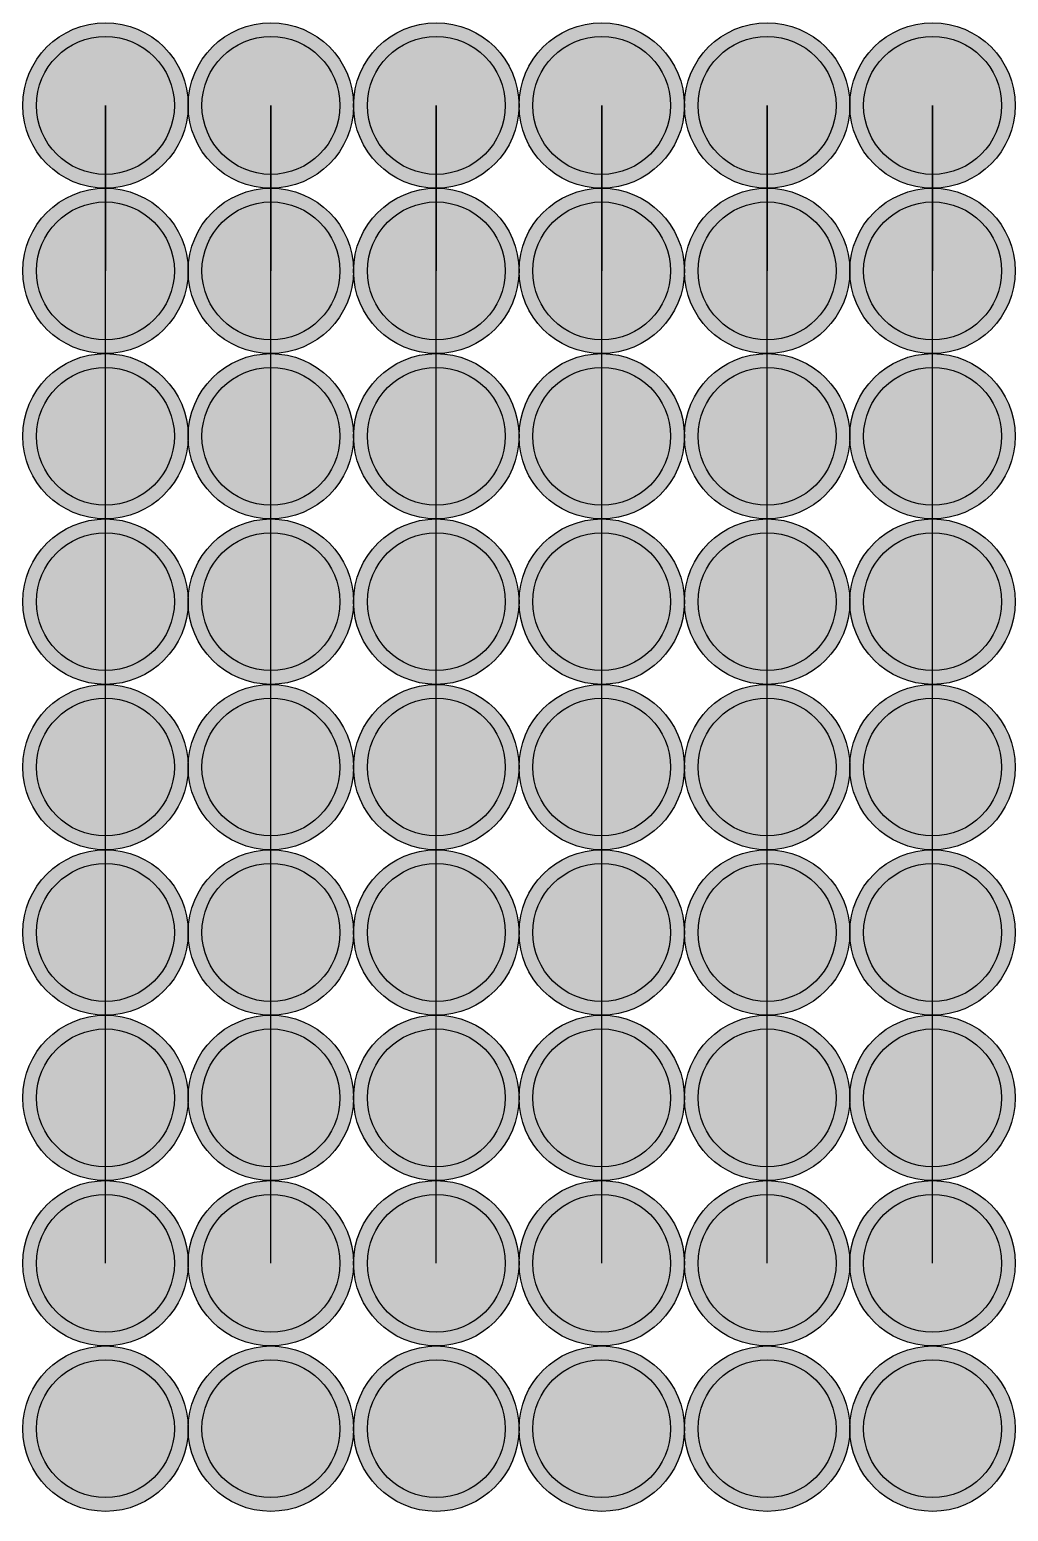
# Model space of a CAD drawing. Header units: inches. Extents: x -713 to 287, y -537 to 251.
# Drawn here: x -360.82 to -351.95, y -390.33 to -376.9 of the extents above; entities that cross this region are included whole.
import ezdxf

# ---------------------------------------------------------------- set-up
doc = ezdxf.new("R2010")
doc.units = ezdxf.units.IN
doc.header["$MEASUREMENT"] = 0

msp = doc.modelspace()

# ---------------------------------------------------------------- hatches: boundary and pattern name
at = {"linetype": 'Continuous'}
h = msp.add_hatch(color=256, dxfattribs=at)
h.set_gradient(color1=(6, 123, 249), one_color=1, tint=1)
h.paths.add_polyline_path([(-360.885, -377.583, 1), (-359.385, -377.583, 1)])
h.paths.add_polyline_path([(-359.51, -377.583, -1), (-360.76, -377.583, -1)], flags=16)
h = msp.add_hatch(color=256, dxfattribs=at)
h.set_gradient(color1=(6, 123, 249), one_color=1, tint=1)
h.paths.add_polyline_path([(-359.385, -377.583, 1), (-357.885, -377.583, 1)])
h.paths.add_polyline_path([(-358.01, -377.583, -1), (-359.26, -377.583, -1)], flags=16)
h = msp.add_hatch(color=256, dxfattribs=at)
h.set_gradient(color1=(6, 123, 249), one_color=1, tint=1)
h.paths.add_polyline_path([(-357.885, -377.583, 1), (-356.385, -377.583, 1)])
h.paths.add_polyline_path([(-356.51, -377.583, -1), (-357.76, -377.583, -1)], flags=16)
h = msp.add_hatch(color=256, dxfattribs=at)
h.set_gradient(color1=(6, 123, 249), one_color=1, tint=1)
h.paths.add_polyline_path([(-356.385, -377.583, 1), (-354.885, -377.583, 1)])
h.paths.add_polyline_path([(-355.01, -377.583, -1), (-356.26, -377.583, -1)], flags=16)
h = msp.add_hatch(color=256, dxfattribs=at)
h.set_gradient(color1=(6, 123, 249), one_color=1, tint=1)
h.paths.add_polyline_path([(-354.885, -377.583, 1), (-353.385, -377.583, 1)])
h.paths.add_polyline_path([(-353.51, -377.583, -1), (-354.76, -377.583, -1)], flags=16)
h = msp.add_hatch(color=256, dxfattribs=at)
h.set_gradient(color1=(6, 123, 249), one_color=1, tint=1)
h.paths.add_polyline_path([(-353.385, -377.583, 1), (-351.885, -377.583, 1)])
h.paths.add_polyline_path([(-352.01, -377.583, -1), (-353.26, -377.583, -1)], flags=16)
h = msp.add_hatch(color=256, dxfattribs=at)
h.set_gradient(color1=(247, 100, 8), one_color=1, tint=1)
h.paths.add_polyline_path([(-359.51, -377.583, 1), (-360.76, -377.583, 1)])
h = msp.add_hatch(color=256, dxfattribs=at)
h.set_gradient(color1=(247, 100, 8), one_color=1, tint=1)
h.paths.add_polyline_path([(-358.01, -377.583, 1), (-359.26, -377.583, 1)])
h = msp.add_hatch(color=256, dxfattribs=at)
h.set_gradient(color1=(247, 100, 8), one_color=1, tint=1)
h.paths.add_polyline_path([(-356.51, -377.583, 1), (-357.76, -377.583, 1)])
h = msp.add_hatch(color=256, dxfattribs=at)
h.set_gradient(color1=(247, 100, 8), one_color=1, tint=1)
h.paths.add_polyline_path([(-355.01, -377.583, 1), (-356.26, -377.583, 1)])
h = msp.add_hatch(color=256, dxfattribs=at)
h.set_gradient(color1=(247, 100, 8), one_color=1, tint=1)
h.paths.add_polyline_path([(-353.51, -377.583, 1), (-354.76, -377.583, 1)])
h = msp.add_hatch(color=256, dxfattribs=at)
h.set_gradient(color1=(247, 100, 8), one_color=1, tint=1)
h.paths.add_polyline_path([(-352.01, -377.583, 1), (-353.26, -377.583, 1)])
h = msp.add_hatch(color=256, dxfattribs=at)
h.set_gradient(color1=(6, 123, 249), one_color=1, tint=1)
h.paths.add_polyline_path([(-360.885, -379.083, 1), (-359.385, -379.083, 1)])
h.paths.add_polyline_path([(-359.51, -379.083, -1), (-360.76, -379.083, -1)], flags=16)
h = msp.add_hatch(color=256, dxfattribs=at)
h.set_gradient(color1=(6, 123, 249), one_color=1, tint=1)
h.paths.add_polyline_path([(-359.385, -379.083, 1), (-357.885, -379.083, 1)])
h.paths.add_polyline_path([(-358.01, -379.083, -1), (-359.26, -379.083, -1)], flags=16)
h = msp.add_hatch(color=256, dxfattribs=at)
h.set_gradient(color1=(6, 123, 249), one_color=1, tint=1)
h.paths.add_polyline_path([(-357.885, -379.083, 1), (-356.385, -379.083, 1)])
h.paths.add_polyline_path([(-356.51, -379.083, -1), (-357.76, -379.083, -1)], flags=16)
h = msp.add_hatch(color=256, dxfattribs=at)
h.set_gradient(color1=(6, 123, 249), one_color=1, tint=1)
h.paths.add_polyline_path([(-356.385, -379.083, 1), (-354.885, -379.083, 1)])
h.paths.add_polyline_path([(-355.01, -379.083, -1), (-356.26, -379.083, -1)], flags=16)
h = msp.add_hatch(color=256, dxfattribs=at)
h.set_gradient(color1=(6, 123, 249), one_color=1, tint=1)
h.paths.add_polyline_path([(-354.885, -379.083, 1), (-353.385, -379.083, 1)])
h.paths.add_polyline_path([(-353.51, -379.083, -1), (-354.76, -379.083, -1)], flags=16)
h = msp.add_hatch(color=256, dxfattribs=at)
h.set_gradient(color1=(6, 123, 249), one_color=1, tint=1)
h.paths.add_polyline_path([(-353.385, -379.083, 1), (-351.885, -379.083, 1)])
h.paths.add_polyline_path([(-352.01, -379.083, -1), (-353.26, -379.083, -1)], flags=16)
h = msp.add_hatch(color=256, dxfattribs=at)
h.set_gradient(color1=(247, 100, 8), one_color=1, tint=1)
h.paths.add_polyline_path([(-359.51, -379.083, 1), (-360.76, -379.083, 1)])
h = msp.add_hatch(color=256, dxfattribs=at)
h.set_gradient(color1=(247, 100, 8), one_color=1, tint=1)
h.paths.add_polyline_path([(-358.01, -379.083, 1), (-359.26, -379.083, 1)])
h = msp.add_hatch(color=256, dxfattribs=at)
h.set_gradient(color1=(247, 100, 8), one_color=1, tint=1)
h.paths.add_polyline_path([(-356.51, -379.083, 1), (-357.76, -379.083, 1)])
h = msp.add_hatch(color=256, dxfattribs=at)
h.set_gradient(color1=(247, 100, 8), one_color=1, tint=1)
h.paths.add_polyline_path([(-355.01, -379.083, 1), (-356.26, -379.083, 1)])
h = msp.add_hatch(color=256, dxfattribs=at)
h.set_gradient(color1=(247, 100, 8), one_color=1, tint=1)
h.paths.add_polyline_path([(-353.51, -379.083, 1), (-354.76, -379.083, 1)])
h = msp.add_hatch(color=256, dxfattribs=at)
h.set_gradient(color1=(247, 100, 8), one_color=1, tint=1)
h.paths.add_polyline_path([(-352.01, -379.083, 1), (-353.26, -379.083, 1)])
h = msp.add_hatch(color=256, dxfattribs=at)
h.set_gradient(color1=(6, 123, 249), one_color=1, tint=1)
h.paths.add_polyline_path([(-360.885, -380.583, 1), (-359.385, -380.583, 1)])
h.paths.add_polyline_path([(-359.51, -380.583, -1), (-360.76, -380.583, -1)], flags=16)
h = msp.add_hatch(color=256, dxfattribs=at)
h.set_gradient(color1=(6, 123, 249), one_color=1, tint=1)
h.paths.add_polyline_path([(-359.385, -380.583, 1), (-357.885, -380.583, 1)])
h.paths.add_polyline_path([(-358.01, -380.583, -1), (-359.26, -380.583, -1)], flags=16)
h = msp.add_hatch(color=256, dxfattribs=at)
h.set_gradient(color1=(6, 123, 249), one_color=1, tint=1)
h.paths.add_polyline_path([(-357.885, -380.583, 1), (-356.385, -380.583, 1)])
h.paths.add_polyline_path([(-356.51, -380.583, -1), (-357.76, -380.583, -1)], flags=16)
h = msp.add_hatch(color=256, dxfattribs=at)
h.set_gradient(color1=(6, 123, 249), one_color=1, tint=1)
h.paths.add_polyline_path([(-356.385, -380.583, 1), (-354.885, -380.583, 1)])
h.paths.add_polyline_path([(-355.01, -380.583, -1), (-356.26, -380.583, -1)], flags=16)
h = msp.add_hatch(color=256, dxfattribs=at)
h.set_gradient(color1=(6, 123, 249), one_color=1, tint=1)
h.paths.add_polyline_path([(-354.885, -380.583, 1), (-353.385, -380.583, 1)])
h.paths.add_polyline_path([(-353.51, -380.583, -1), (-354.76, -380.583, -1)], flags=16)
h = msp.add_hatch(color=256, dxfattribs=at)
h.set_gradient(color1=(6, 123, 249), one_color=1, tint=1)
h.paths.add_polyline_path([(-353.385, -380.583, 1), (-351.885, -380.583, 1)])
h.paths.add_polyline_path([(-352.01, -380.583, -1), (-353.26, -380.583, -1)], flags=16)
h = msp.add_hatch(color=256, dxfattribs=at)
h.set_gradient(color1=(247, 100, 8), one_color=1, tint=1)
h.paths.add_polyline_path([(-359.51, -380.583, 1), (-360.76, -380.583, 1)])
h = msp.add_hatch(color=256, dxfattribs=at)
h.set_gradient(color1=(247, 100, 8), one_color=1, tint=1)
h.paths.add_polyline_path([(-358.01, -380.583, 1), (-359.26, -380.583, 1)])
h = msp.add_hatch(color=256, dxfattribs=at)
h.set_gradient(color1=(247, 100, 8), one_color=1, tint=1)
h.paths.add_polyline_path([(-356.51, -380.583, 1), (-357.76, -380.583, 1)])
h = msp.add_hatch(color=256, dxfattribs=at)
h.set_gradient(color1=(247, 100, 8), one_color=1, tint=1)
h.paths.add_polyline_path([(-355.01, -380.583, 1), (-356.26, -380.583, 1)])
h = msp.add_hatch(color=256, dxfattribs=at)
h.set_gradient(color1=(247, 100, 8), one_color=1, tint=1)
h.paths.add_polyline_path([(-353.51, -380.583, 1), (-354.76, -380.583, 1)])
h = msp.add_hatch(color=256, dxfattribs=at)
h.set_gradient(color1=(247, 100, 8), one_color=1, tint=1)
h.paths.add_polyline_path([(-352.01, -380.583, 1), (-353.26, -380.583, 1)])
h = msp.add_hatch(color=256, dxfattribs=at)
h.set_gradient(color1=(6, 123, 249), one_color=1, tint=1)
h.paths.add_polyline_path([(-360.885, -382.083, 1), (-359.385, -382.083, 1)])
h.paths.add_polyline_path([(-359.51, -382.083, -1), (-360.76, -382.083, -1)], flags=16)
h = msp.add_hatch(color=256, dxfattribs=at)
h.set_gradient(color1=(6, 123, 249), one_color=1, tint=1)
h.paths.add_polyline_path([(-359.385, -382.083, 1), (-357.885, -382.083, 1)])
h.paths.add_polyline_path([(-358.01, -382.083, -1), (-359.26, -382.083, -1)], flags=16)
h = msp.add_hatch(color=256, dxfattribs=at)
h.set_gradient(color1=(6, 123, 249), one_color=1, tint=1)
h.paths.add_polyline_path([(-357.885, -382.083, 1), (-356.385, -382.083, 1)])
h.paths.add_polyline_path([(-356.51, -382.083, -1), (-357.76, -382.083, -1)], flags=16)
h = msp.add_hatch(color=256, dxfattribs=at)
h.set_gradient(color1=(6, 123, 249), one_color=1, tint=1)
h.paths.add_polyline_path([(-356.385, -382.083, 1), (-354.885, -382.083, 1)])
h.paths.add_polyline_path([(-355.01, -382.083, -1), (-356.26, -382.083, -1)], flags=16)
h = msp.add_hatch(color=256, dxfattribs=at)
h.set_gradient(color1=(6, 123, 249), one_color=1, tint=1)
h.paths.add_polyline_path([(-354.885, -382.083, 1), (-353.385, -382.083, 1)])
h.paths.add_polyline_path([(-353.51, -382.083, -1), (-354.76, -382.083, -1)], flags=16)
h = msp.add_hatch(color=256, dxfattribs=at)
h.set_gradient(color1=(6, 123, 249), one_color=1, tint=1)
h.paths.add_polyline_path([(-353.385, -382.083, 1), (-351.885, -382.083, 1)])
h.paths.add_polyline_path([(-352.01, -382.083, -1), (-353.26, -382.083, -1)], flags=16)
h = msp.add_hatch(color=256, dxfattribs=at)
h.set_gradient(color1=(247, 100, 8), one_color=1, tint=1)
h.paths.add_polyline_path([(-359.51, -382.083, 1), (-360.76, -382.083, 1)])
h = msp.add_hatch(color=256, dxfattribs=at)
h.set_gradient(color1=(247, 100, 8), one_color=1, tint=1)
h.paths.add_polyline_path([(-358.01, -382.083, 1), (-359.26, -382.083, 1)])
h = msp.add_hatch(color=256, dxfattribs=at)
h.set_gradient(color1=(247, 100, 8), one_color=1, tint=1)
h.paths.add_polyline_path([(-356.51, -382.083, 1), (-357.76, -382.083, 1)])
h = msp.add_hatch(color=256, dxfattribs=at)
h.set_gradient(color1=(247, 100, 8), one_color=1, tint=1)
h.paths.add_polyline_path([(-355.01, -382.083, 1), (-356.26, -382.083, 1)])
h = msp.add_hatch(color=256, dxfattribs=at)
h.set_gradient(color1=(247, 100, 8), one_color=1, tint=1)
h.paths.add_polyline_path([(-353.51, -382.083, 1), (-354.76, -382.083, 1)])
h = msp.add_hatch(color=256, dxfattribs=at)
h.set_gradient(color1=(247, 100, 8), one_color=1, tint=1)
h.paths.add_polyline_path([(-352.01, -382.083, 1), (-353.26, -382.083, 1)])
h = msp.add_hatch(color=256, dxfattribs=at)
h.set_gradient(color1=(6, 123, 249), one_color=1, tint=1)
h.paths.add_polyline_path([(-360.885, -383.583, 1), (-359.385, -383.583, 1)])
h.paths.add_polyline_path([(-359.51, -383.583, -1), (-360.76, -383.583, -1)], flags=16)
h = msp.add_hatch(color=256, dxfattribs=at)
h.set_gradient(color1=(6, 123, 249), one_color=1, tint=1)
h.paths.add_polyline_path([(-359.385, -383.583, 1), (-357.885, -383.583, 1)])
h.paths.add_polyline_path([(-358.01, -383.583, -1), (-359.26, -383.583, -1)], flags=16)
h = msp.add_hatch(color=256, dxfattribs=at)
h.set_gradient(color1=(6, 123, 249), one_color=1, tint=1)
h.paths.add_polyline_path([(-357.885, -383.583, 1), (-356.385, -383.583, 1)])
h.paths.add_polyline_path([(-356.51, -383.583, -1), (-357.76, -383.583, -1)], flags=16)
h = msp.add_hatch(color=256, dxfattribs=at)
h.set_gradient(color1=(6, 123, 249), one_color=1, tint=1)
h.paths.add_polyline_path([(-356.385, -383.583, 1), (-354.885, -383.583, 1)])
h.paths.add_polyline_path([(-355.01, -383.583, -1), (-356.26, -383.583, -1)], flags=16)
h = msp.add_hatch(color=256, dxfattribs=at)
h.set_gradient(color1=(6, 123, 249), one_color=1, tint=1)
h.paths.add_polyline_path([(-354.885, -383.583, 1), (-353.385, -383.583, 1)])
h.paths.add_polyline_path([(-353.51, -383.583, -1), (-354.76, -383.583, -1)], flags=16)
h = msp.add_hatch(color=256, dxfattribs=at)
h.set_gradient(color1=(6, 123, 249), one_color=1, tint=1)
h.paths.add_polyline_path([(-353.385, -383.583, 1), (-351.885, -383.583, 1)])
h.paths.add_polyline_path([(-352.01, -383.583, -1), (-353.26, -383.583, -1)], flags=16)
h = msp.add_hatch(color=256, dxfattribs=at)
h.set_gradient(color1=(247, 100, 8), one_color=1, tint=1)
h.paths.add_polyline_path([(-359.51, -383.583, 1), (-360.76, -383.583, 1)])
h = msp.add_hatch(color=256, dxfattribs=at)
h.set_gradient(color1=(247, 100, 8), one_color=1, tint=1)
h.paths.add_polyline_path([(-358.01, -383.583, 1), (-359.26, -383.583, 1)])
h = msp.add_hatch(color=256, dxfattribs=at)
h.set_gradient(color1=(247, 100, 8), one_color=1, tint=1)
h.paths.add_polyline_path([(-356.51, -383.583, 1), (-357.76, -383.583, 1)])
h = msp.add_hatch(color=256, dxfattribs=at)
h.set_gradient(color1=(247, 100, 8), one_color=1, tint=1)
h.paths.add_polyline_path([(-355.01, -383.583, 1), (-356.26, -383.583, 1)])
h = msp.add_hatch(color=256, dxfattribs=at)
h.set_gradient(color1=(247, 100, 8), one_color=1, tint=1)
h.paths.add_polyline_path([(-353.51, -383.583, 1), (-354.76, -383.583, 1)])
h = msp.add_hatch(color=256, dxfattribs=at)
h.set_gradient(color1=(247, 100, 8), one_color=1, tint=1)
h.paths.add_polyline_path([(-352.01, -383.583, 1), (-353.26, -383.583, 1)])
h = msp.add_hatch(color=256, dxfattribs=at)
h.set_gradient(color1=(6, 123, 249), one_color=1, tint=1)
h.paths.add_polyline_path([(-360.885, -385.083, 1), (-359.385, -385.083, 1)])
h.paths.add_polyline_path([(-359.51, -385.083, -1), (-360.76, -385.083, -1)], flags=16)
h = msp.add_hatch(color=256, dxfattribs=at)
h.set_gradient(color1=(6, 123, 249), one_color=1, tint=1)
h.paths.add_polyline_path([(-359.385, -385.083, 1), (-357.885, -385.083, 1)])
h.paths.add_polyline_path([(-358.01, -385.083, -1), (-359.26, -385.083, -1)], flags=16)
h = msp.add_hatch(color=256, dxfattribs=at)
h.set_gradient(color1=(6, 123, 249), one_color=1, tint=1)
h.paths.add_polyline_path([(-357.885, -385.083, 1), (-356.385, -385.083, 1)])
h.paths.add_polyline_path([(-356.51, -385.083, -1), (-357.76, -385.083, -1)], flags=16)
h = msp.add_hatch(color=256, dxfattribs=at)
h.set_gradient(color1=(6, 123, 249), one_color=1, tint=1)
h.paths.add_polyline_path([(-356.385, -385.083, 1), (-354.885, -385.083, 1)])
h.paths.add_polyline_path([(-355.01, -385.083, -1), (-356.26, -385.083, -1)], flags=16)
h = msp.add_hatch(color=256, dxfattribs=at)
h.set_gradient(color1=(6, 123, 249), one_color=1, tint=1)
h.paths.add_polyline_path([(-354.885, -385.083, 1), (-353.385, -385.083, 1)])
h.paths.add_polyline_path([(-353.51, -385.083, -1), (-354.76, -385.083, -1)], flags=16)
h = msp.add_hatch(color=256, dxfattribs=at)
h.set_gradient(color1=(6, 123, 249), one_color=1, tint=1)
h.paths.add_polyline_path([(-353.385, -385.083, 1), (-351.885, -385.083, 1)])
h.paths.add_polyline_path([(-352.01, -385.083, -1), (-353.26, -385.083, -1)], flags=16)
h = msp.add_hatch(color=256, dxfattribs=at)
h.set_gradient(color1=(247, 100, 8), one_color=1, tint=1)
h.paths.add_polyline_path([(-359.51, -385.083, 1), (-360.76, -385.083, 1)])
h = msp.add_hatch(color=256, dxfattribs=at)
h.set_gradient(color1=(247, 100, 8), one_color=1, tint=1)
h.paths.add_polyline_path([(-358.01, -385.083, 1), (-359.26, -385.083, 1)])
h = msp.add_hatch(color=256, dxfattribs=at)
h.set_gradient(color1=(247, 100, 8), one_color=1, tint=1)
h.paths.add_polyline_path([(-356.51, -385.083, 1), (-357.76, -385.083, 1)])
h = msp.add_hatch(color=256, dxfattribs=at)
h.set_gradient(color1=(247, 100, 8), one_color=1, tint=1)
h.paths.add_polyline_path([(-355.01, -385.083, 1), (-356.26, -385.083, 1)])
h = msp.add_hatch(color=256, dxfattribs=at)
h.set_gradient(color1=(247, 100, 8), one_color=1, tint=1)
h.paths.add_polyline_path([(-353.51, -385.083, 1), (-354.76, -385.083, 1)])
h = msp.add_hatch(color=256, dxfattribs=at)
h.set_gradient(color1=(247, 100, 8), one_color=1, tint=1)
h.paths.add_polyline_path([(-352.01, -385.083, 1), (-353.26, -385.083, 1)])
h = msp.add_hatch(color=256, dxfattribs=at)
h.set_gradient(color1=(6, 123, 249), one_color=1, tint=1)
h.paths.add_polyline_path([(-360.885, -386.583, 1), (-359.385, -386.583, 1)])
h.paths.add_polyline_path([(-359.51, -386.583, -1), (-360.76, -386.583, -1)], flags=16)
h = msp.add_hatch(color=256, dxfattribs=at)
h.set_gradient(color1=(6, 123, 249), one_color=1, tint=1)
h.paths.add_polyline_path([(-359.385, -386.583, 1), (-357.885, -386.583, 1)])
h.paths.add_polyline_path([(-358.01, -386.583, -1), (-359.26, -386.583, -1)], flags=16)
h = msp.add_hatch(color=256, dxfattribs=at)
h.set_gradient(color1=(6, 123, 249), one_color=1, tint=1)
h.paths.add_polyline_path([(-357.885, -386.583, 1), (-356.385, -386.583, 1)])
h.paths.add_polyline_path([(-356.51, -386.583, -1), (-357.76, -386.583, -1)], flags=16)
h = msp.add_hatch(color=256, dxfattribs=at)
h.set_gradient(color1=(6, 123, 249), one_color=1, tint=1)
h.paths.add_polyline_path([(-356.385, -386.583, 1), (-354.885, -386.583, 1)])
h.paths.add_polyline_path([(-355.01, -386.583, -1), (-356.26, -386.583, -1)], flags=16)
h = msp.add_hatch(color=256, dxfattribs=at)
h.set_gradient(color1=(6, 123, 249), one_color=1, tint=1)
h.paths.add_polyline_path([(-354.885, -386.583, 1), (-353.385, -386.583, 1)])
h.paths.add_polyline_path([(-353.51, -386.583, -1), (-354.76, -386.583, -1)], flags=16)
h = msp.add_hatch(color=256, dxfattribs=at)
h.set_gradient(color1=(6, 123, 249), one_color=1, tint=1)
h.paths.add_polyline_path([(-353.385, -386.583, 1), (-351.885, -386.583, 1)])
h.paths.add_polyline_path([(-352.01, -386.583, -1), (-353.26, -386.583, -1)], flags=16)
h = msp.add_hatch(color=256, dxfattribs=at)
h.set_gradient(color1=(247, 100, 8), one_color=1, tint=1)
h.paths.add_polyline_path([(-359.51, -386.583, 1), (-360.76, -386.583, 1)])
h = msp.add_hatch(color=256, dxfattribs=at)
h.set_gradient(color1=(247, 100, 8), one_color=1, tint=1)
h.paths.add_polyline_path([(-358.01, -386.583, 1), (-359.26, -386.583, 1)])
h = msp.add_hatch(color=256, dxfattribs=at)
h.set_gradient(color1=(247, 100, 8), one_color=1, tint=1)
h.paths.add_polyline_path([(-356.51, -386.583, 1), (-357.76, -386.583, 1)])
h = msp.add_hatch(color=256, dxfattribs=at)
h.set_gradient(color1=(247, 100, 8), one_color=1, tint=1)
h.paths.add_polyline_path([(-355.01, -386.583, 1), (-356.26, -386.583, 1)])
h = msp.add_hatch(color=256, dxfattribs=at)
h.set_gradient(color1=(247, 100, 8), one_color=1, tint=1)
h.paths.add_polyline_path([(-353.51, -386.583, 1), (-354.76, -386.583, 1)])
h = msp.add_hatch(color=256, dxfattribs=at)
h.set_gradient(color1=(247, 100, 8), one_color=1, tint=1)
h.paths.add_polyline_path([(-352.01, -386.583, 1), (-353.26, -386.583, 1)])
h = msp.add_hatch(color=256, dxfattribs=at)
h.set_gradient(color1=(6, 123, 249), one_color=1, tint=1)
h.paths.add_polyline_path([(-360.885, -388.083, 1), (-359.385, -388.083, 1)])
h.paths.add_polyline_path([(-359.51, -388.083, -1), (-360.76, -388.083, -1)], flags=16)
h = msp.add_hatch(color=256, dxfattribs=at)
h.set_gradient(color1=(6, 123, 249), one_color=1, tint=1)
h.paths.add_polyline_path([(-359.385, -388.083, 1), (-357.885, -388.083, 1)])
h.paths.add_polyline_path([(-358.01, -388.083, -1), (-359.26, -388.083, -1)], flags=16)
h = msp.add_hatch(color=256, dxfattribs=at)
h.set_gradient(color1=(6, 123, 249), one_color=1, tint=1)
h.paths.add_polyline_path([(-357.885, -388.083, 1), (-356.385, -388.083, 1)])
h.paths.add_polyline_path([(-356.51, -388.083, -1), (-357.76, -388.083, -1)], flags=16)
h = msp.add_hatch(color=256, dxfattribs=at)
h.set_gradient(color1=(6, 123, 249), one_color=1, tint=1)
h.paths.add_polyline_path([(-356.385, -388.083, 1), (-354.885, -388.083, 1)])
h.paths.add_polyline_path([(-355.01, -388.083, -1), (-356.26, -388.083, -1)], flags=16)
h = msp.add_hatch(color=256, dxfattribs=at)
h.set_gradient(color1=(6, 123, 249), one_color=1, tint=1)
h.paths.add_polyline_path([(-354.885, -388.083, 1), (-353.385, -388.083, 1)])
h.paths.add_polyline_path([(-353.51, -388.083, -1), (-354.76, -388.083, -1)], flags=16)
h = msp.add_hatch(color=256, dxfattribs=at)
h.set_gradient(color1=(6, 123, 249), one_color=1, tint=1)
h.paths.add_polyline_path([(-353.385, -388.083, 1), (-351.885, -388.083, 1)])
h.paths.add_polyline_path([(-352.01, -388.083, -1), (-353.26, -388.083, -1)], flags=16)
h = msp.add_hatch(color=256, dxfattribs=at)
h.set_gradient(color1=(247, 100, 8), one_color=1, tint=1)
h.paths.add_polyline_path([(-359.51, -388.083, 1), (-360.76, -388.083, 1)])
h = msp.add_hatch(color=256, dxfattribs=at)
h.set_gradient(color1=(247, 100, 8), one_color=1, tint=1)
h.paths.add_polyline_path([(-358.01, -388.083, 1), (-359.26, -388.083, 1)])
h = msp.add_hatch(color=256, dxfattribs=at)
h.set_gradient(color1=(247, 100, 8), one_color=1, tint=1)
h.paths.add_polyline_path([(-356.51, -388.083, 1), (-357.76, -388.083, 1)])
h = msp.add_hatch(color=256, dxfattribs=at)
h.set_gradient(color1=(247, 100, 8), one_color=1, tint=1)
h.paths.add_polyline_path([(-355.01, -388.083, 1), (-356.26, -388.083, 1)])
h = msp.add_hatch(color=256, dxfattribs=at)
h.set_gradient(color1=(247, 100, 8), one_color=1, tint=1)
h.paths.add_polyline_path([(-353.51, -388.083, 1), (-354.76, -388.083, 1)])
h = msp.add_hatch(color=256, dxfattribs=at)
h.set_gradient(color1=(247, 100, 8), one_color=1, tint=1)
h.paths.add_polyline_path([(-352.01, -388.083, 1), (-353.26, -388.083, 1)])
h = msp.add_hatch(color=256, dxfattribs=at)
h.set_gradient(color1=(6, 123, 249), one_color=1, tint=1)
h.paths.add_polyline_path([(-360.885, -389.583, 1), (-359.385, -389.583, 1)])
h.paths.add_polyline_path([(-359.51, -389.583, -1), (-360.76, -389.583, -1)], flags=16)
h = msp.add_hatch(color=256, dxfattribs=at)
h.set_gradient(color1=(6, 123, 249), one_color=1, tint=1)
h.paths.add_polyline_path([(-359.385, -389.583, 1), (-357.885, -389.583, 1)])
h.paths.add_polyline_path([(-358.01, -389.583, -1), (-359.26, -389.583, -1)], flags=16)
h = msp.add_hatch(color=256, dxfattribs=at)
h.set_gradient(color1=(6, 123, 249), one_color=1, tint=1)
h.paths.add_polyline_path([(-357.885, -389.583, 1), (-356.385, -389.583, 1)])
h.paths.add_polyline_path([(-356.51, -389.583, -1), (-357.76, -389.583, -1)], flags=16)
h = msp.add_hatch(color=256, dxfattribs=at)
h.set_gradient(color1=(6, 123, 249), one_color=1, tint=1)
h.paths.add_polyline_path([(-356.385, -389.583, 1), (-354.885, -389.583, 1)])
h.paths.add_polyline_path([(-355.01, -389.583, -1), (-356.26, -389.583, -1)], flags=16)
h = msp.add_hatch(color=256, dxfattribs=at)
h.set_gradient(color1=(6, 123, 249), one_color=1, tint=1)
h.paths.add_polyline_path([(-354.885, -389.583, 1), (-353.385, -389.583, 1)])
h.paths.add_polyline_path([(-353.51, -389.583, -1), (-354.76, -389.583, -1)], flags=16)
h = msp.add_hatch(color=256, dxfattribs=at)
h.set_gradient(color1=(6, 123, 249), one_color=1, tint=1)
h.paths.add_polyline_path([(-353.385, -389.583, 1), (-351.885, -389.583, 1)])
h.paths.add_polyline_path([(-352.01, -389.583, -1), (-353.26, -389.583, -1)], flags=16)
h = msp.add_hatch(color=256, dxfattribs=at)
h.set_gradient(color1=(247, 100, 8), one_color=1, tint=1)
h.paths.add_polyline_path([(-359.51, -389.583, 1), (-360.76, -389.583, 1)])
h = msp.add_hatch(color=256, dxfattribs=at)
h.set_gradient(color1=(247, 100, 8), one_color=1, tint=1)
h.paths.add_polyline_path([(-358.01, -389.583, 1), (-359.26, -389.583, 1)])
h = msp.add_hatch(color=256, dxfattribs=at)
h.set_gradient(color1=(247, 100, 8), one_color=1, tint=1)
h.paths.add_polyline_path([(-356.51, -389.583, 1), (-357.76, -389.583, 1)])
h = msp.add_hatch(color=256, dxfattribs=at)
h.set_gradient(color1=(247, 100, 8), one_color=1, tint=1)
h.paths.add_polyline_path([(-355.01, -389.583, 1), (-356.26, -389.583, 1)])
h = msp.add_hatch(color=256, dxfattribs=at)
h.set_gradient(color1=(247, 100, 8), one_color=1, tint=1)
h.paths.add_polyline_path([(-353.51, -389.583, 1), (-354.76, -389.583, 1)])
h = msp.add_hatch(color=256, dxfattribs=at)
h.set_gradient(color1=(247, 100, 8), one_color=1, tint=1)
h.paths.add_polyline_path([(-352.01, -389.583, 1), (-353.26, -389.583, 1)])

# ---------------------------------------------------------------- linework, layer by layer
for p, q in [((-360.135, -379.083), (-360.135, -377.583)), ((-360.135, -377.583), (-360.135, -379.083)), ((-358.635, -379.083), (-358.635, -377.583)), ((-358.635, -377.583), (-358.635, -379.083)), ((-357.135, -379.083), (-357.135, -377.583)), ((-357.135, -377.583), (-357.135, -379.083)), ((-355.635, -379.083), (-355.635, -377.583)), ((-355.635, -377.583), (-355.635, -379.083)), ((-354.135, -379.083), (-354.135, -377.583)), ((-354.135, -377.583), (-354.135, -379.083)), ((-352.635, -379.083), (-352.635, -377.583)), ((-352.635, -377.583), (-352.635, -379.083)), ((-360.135, -380.583), (-360.135, -379.083)), ((-358.635, -380.583), (-358.635, -379.083)), ((-357.135, -380.583), (-357.135, -379.083)), ((-355.635, -380.583), (-355.635, -379.083)), ((-354.135, -380.583), (-354.135, -379.083)), ((-352.635, -380.583), (-352.635, -379.083)), ((-360.135, -382.083), (-360.135, -380.583)), ((-358.635, -382.083), (-358.635, -380.583)), ((-357.135, -382.083), (-357.135, -380.583)), ((-355.635, -382.083), (-355.635, -380.583)), ((-354.135, -382.083), (-354.135, -380.583)), ((-352.635, -382.083), (-352.635, -380.583)), ((-360.135, -383.583), (-360.135, -382.083)), ((-358.635, -383.583), (-358.635, -382.083)), ((-357.135, -383.583), (-357.135, -382.083)), ((-355.635, -383.583), (-355.635, -382.083)), ((-354.135, -383.583), (-354.135, -382.083)), ((-352.635, -383.583), (-352.635, -382.083)), ((-360.135, -385.083), (-360.135, -383.583)), ((-358.635, -385.083), (-358.635, -383.583)), ((-357.135, -385.083), (-357.135, -383.583)), ((-355.635, -385.083), (-355.635, -383.583)), ((-354.135, -385.083), (-354.135, -383.583)), ((-352.635, -385.083), (-352.635, -383.583)), ((-360.135, -386.583), (-360.135, -385.083)), ((-358.635, -386.583), (-358.635, -385.083)), ((-357.135, -386.583), (-357.135, -385.083)), ((-355.635, -386.583), (-355.635, -385.083)), ((-354.135, -386.583), (-354.135, -385.083)), ((-352.635, -386.583), (-352.635, -385.083)), ((-360.135, -388.083), (-360.135, -386.583)), ((-358.635, -388.083), (-358.635, -386.583)), ((-357.135, -388.083), (-357.135, -386.583)), ((-355.635, -388.083), (-355.635, -386.583)), ((-354.135, -388.083), (-354.135, -386.583)), ((-352.635, -388.083), (-352.635, -386.583))]:
    msp.add_line(p, q, dxfattribs=at)
for centre, radius in [((-360.135, -377.583), 0.75), ((-358.635, -377.583), 0.75), ((-357.135, -377.583), 0.75), ((-355.635, -377.583), 0.75), ((-354.135, -377.583), 0.75), ((-352.635, -377.583), 0.75), ((-360.135, -377.583), 0.625), ((-358.635, -377.583), 0.625), ((-357.135, -377.583), 0.625), ((-355.635, -377.583), 0.625), ((-354.135, -377.583), 0.625), ((-352.635, -377.583), 0.625), ((-360.135, -379.083), 0.75), ((-358.635, -379.083), 0.75), ((-357.135, -379.083), 0.75), ((-355.635, -379.083), 0.75), ((-354.135, -379.083), 0.75), ((-352.635, -379.083), 0.75), ((-360.135, -379.083), 0.625), ((-358.635, -379.083), 0.625), ((-357.135, -379.083), 0.625), ((-355.635, -379.083), 0.625), ((-354.135, -379.083), 0.625), ((-352.635, -379.083), 0.625), ((-360.135, -380.583), 0.75), ((-358.635, -380.583), 0.75), ((-357.135, -380.583), 0.75), ((-355.635, -380.583), 0.75), ((-354.135, -380.583), 0.75), ((-352.635, -380.583), 0.75), ((-360.135, -380.583), 0.625), ((-358.635, -380.583), 0.625), ((-357.135, -380.583), 0.625), ((-355.635, -380.583), 0.625), ((-354.135, -380.583), 0.625), ((-352.635, -380.583), 0.625), ((-360.135, -382.083), 0.75), ((-358.635, -382.083), 0.75), ((-357.135, -382.083), 0.75), ((-355.635, -382.083), 0.75), ((-354.135, -382.083), 0.75), ((-352.635, -382.083), 0.75), ((-360.135, -382.083), 0.625), ((-358.635, -382.083), 0.625), ((-357.135, -382.083), 0.625), ((-355.635, -382.083), 0.625), ((-354.135, -382.083), 0.625), ((-352.635, -382.083), 0.625), ((-360.135, -383.583), 0.75), ((-358.635, -383.583), 0.75), ((-357.135, -383.583), 0.75), ((-355.635, -383.583), 0.75), ((-354.135, -383.583), 0.75), ((-352.635, -383.583), 0.75), ((-360.135, -383.583), 0.625), ((-358.635, -383.583), 0.625), ((-357.135, -383.583), 0.625), ((-355.635, -383.583), 0.625), ((-354.135, -383.583), 0.625), ((-352.635, -383.583), 0.625), ((-360.135, -385.083), 0.75), ((-358.635, -385.083), 0.75), ((-357.135, -385.083), 0.75), ((-355.635, -385.083), 0.75), ((-354.135, -385.083), 0.75), ((-352.635, -385.083), 0.75), ((-360.135, -385.083), 0.625), ((-358.635, -385.083), 0.625), ((-357.135, -385.083), 0.625), ((-355.635, -385.083), 0.625), ((-354.135, -385.083), 0.625), ((-352.635, -385.083), 0.625), ((-360.135, -386.583), 0.75), ((-358.635, -386.583), 0.75), ((-357.135, -386.583), 0.75), ((-355.635, -386.583), 0.75), ((-354.135, -386.583), 0.75), ((-352.635, -386.583), 0.75), ((-360.135, -386.583), 0.625), ((-358.635, -386.583), 0.625), ((-357.135, -386.583), 0.625), ((-355.635, -386.583), 0.625), ((-354.135, -386.583), 0.625), ((-352.635, -386.583), 0.625), ((-360.135, -388.083), 0.75), ((-358.635, -388.083), 0.75), ((-357.135, -388.083), 0.75), ((-355.635, -388.083), 0.75), ((-354.135, -388.083), 0.75), ((-352.635, -388.083), 0.75), ((-360.135, -388.083), 0.625), ((-358.635, -388.083), 0.625), ((-357.135, -388.083), 0.625), ((-355.635, -388.083), 0.625), ((-354.135, -388.083), 0.625), ((-352.635, -388.083), 0.625), ((-360.135, -389.583), 0.75), ((-358.635, -389.583), 0.75), ((-357.135, -389.583), 0.75), ((-355.635, -389.583), 0.75), ((-354.135, -389.583), 0.75), ((-352.635, -389.583), 0.75), ((-360.135, -389.583), 0.625), ((-358.635, -389.583), 0.625), ((-357.135, -389.583), 0.625), ((-355.635, -389.583), 0.625), ((-354.135, -389.583), 0.625), ((-352.635, -389.583), 0.625)]:
    msp.add_circle(centre, radius, dxfattribs=at)

doc.saveas('drawing.dxf')
